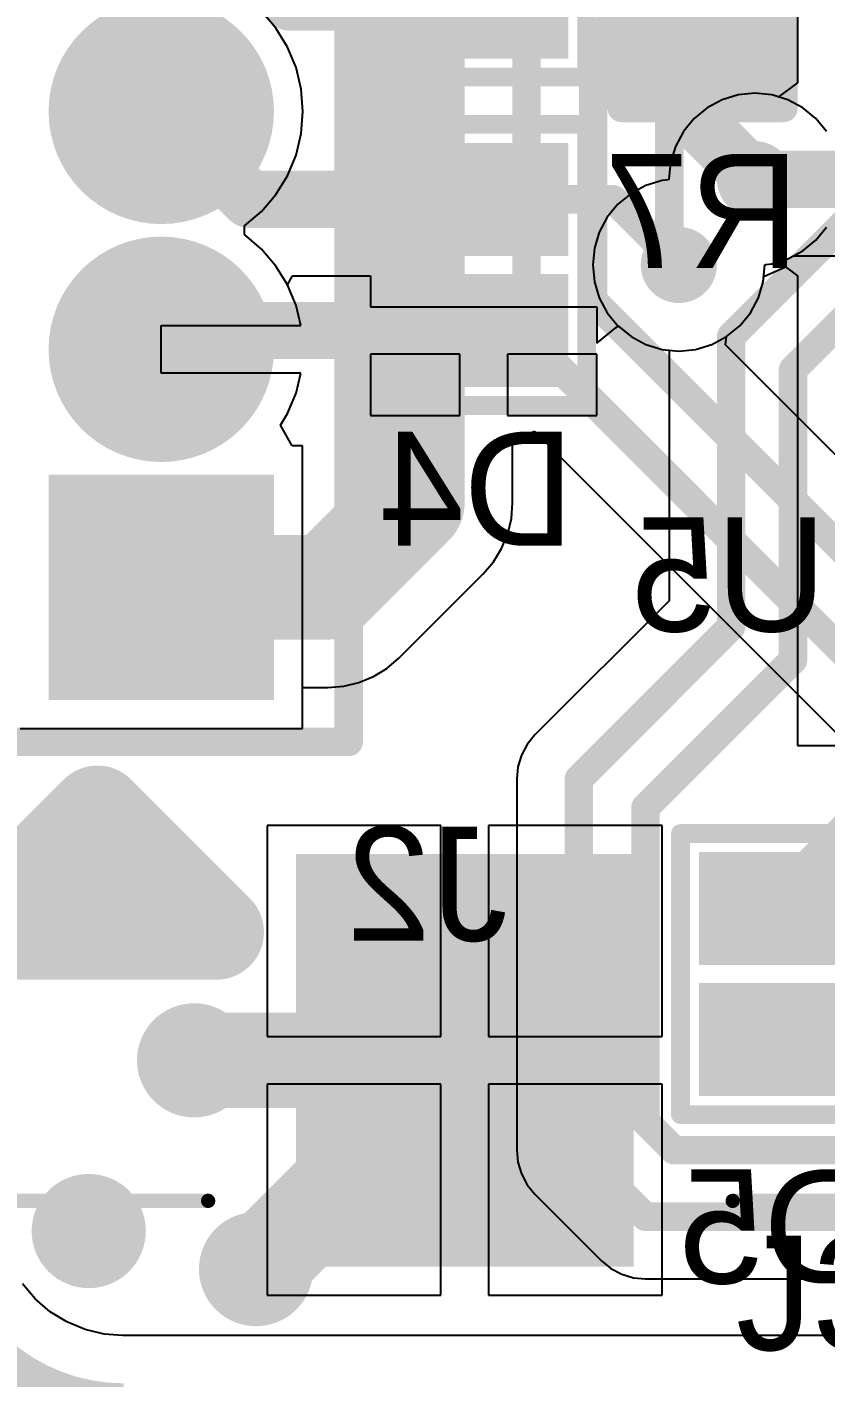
# Model space of a CAD drawing. Extents: x 122.9 to 153, y 141.4 to 165.6.
# Drawn here: x 129.51 to 133.77, y 147.7 to 154.91 of the extents above; entities that cross this region are included whole.
import ezdxf

# ---------------------------------------------------------------- set-up
doc = ezdxf.new("R2010")
doc.units = 0
doc.layers.get('0').update_dxf_attribs({"linetype": 'CONTINUOUS'})
for name, color, linetype in [('BOTTOMLAYER', 5, 'CONTINUOUS'), ('BOTTOMOVERLAY', 54, 'CONTINUOUS'), ('BOTTOMPASTE', 16, 'CONTINUOUS'), ('BOTTOMSOLDER', 6, 'CONTINUOUS'), ('KEEPOUTLAYER', 6, 'CONTINUOUS'), ('MECHANICAL1', 6, 'CONTINUOUS'), ('MECHANICAL2', 216, 'CONTINUOUS'), ('MIDLAYER1', 16, 'CONTINUOUS'), ('MIDLAYER2', 76, 'CONTINUOUS'), ('MULTILAYER', 9, 'CONTINUOUS'), ('TOPLAYER', 1, 'CONTINUOUS'), ('TOPOVERLAY', 2, 'CONTINUOUS'), ('TOPPASTE', 8, 'CONTINUOUS'), ('TOPSOLDER', 216, 'CONTINUOUS')]:
    doc.layers.add(name, color=color, linetype=linetype)

# ---------------------------------------------------------------- blocks, each defined once
blk = doc.blocks.new('SOD882_ESD_B_4')
at = {"layer": 'BOTTOMLAYER'}
for points in [[(-0.549999, -0.349999), (-0.15, -0.349999), (-0.549999, 0.349999), (-0.15, 0.349999)], [(0.15, -0.349999), (0.549999, -0.349999), (0.15, 0.349999), (0.549999, 0.349999)]]:
    blk.add_solid(points, dxfattribs=at)
at = {"layer": 'BOTTOMOVERLAY', "const_width": 0.1}
for points in [[(0.749999, 0.549996), (-0.750001, 0.549999)], [(-0.750001, -0.549999), (-0.750001, 0.549999)], [(0.749999, -0.549996), (0.749999, 0.549996)], [(-0.750001, -0.549999), (0.749999, -0.549996)]]:
    blk.add_lwpolyline(points, dxfattribs=at)
at = {"layer": 'BOTTOMOVERLAY', "const_width": 0.05}
for points in [[(-0.775, 0.549999, 1), (-0.725002, 0.549999, 1)], [(-0.775, 0.549999, 1), (-0.725002, 0.549999, 1)], [(0.725, 0.549996, 1), (0.774997, 0.549996, 1)], [(0.725, 0.549996, 1), (0.774997, 0.549996, 1)], [(-0.775, -0.549999, 1), (-0.725002, -0.549999, 1)], [(-0.775, -0.549999, 1), (-0.725002, -0.549999, 1)], [(0.725, -0.549996, 1), (0.774997, -0.549996, 1)], [(0.725, -0.549996, 1), (0.774997, -0.549996, 1)]]:
    blk.add_lwpolyline(points, format="xyb", close=True, dxfattribs=at)
at = {"layer": 'BOTTOMPASTE'}
for points in [[(-0.549999, -0.349999), (-0.15, -0.349999), (-0.549999, 0.349999), (-0.15, 0.349999)], [(0.15, -0.349999), (0.549999, -0.349999), (0.15, 0.349999), (0.549999, 0.349999)]]:
    blk.add_solid(points, dxfattribs=at)
at = {"layer": 'BOTTOMSOLDER'}
for points in [[(-0.651599, -0.451599), (-0.0484, -0.451599), (-0.651599, 0.451599), (-0.0484, 0.451599)], [(0.0484, -0.451599), (0.651599, -0.451599), (0.0484, 0.451599), (0.651599, 0.451599)]]:
    blk.add_solid(points, dxfattribs=at)
blk = doc.blocks.new('FPC_8P_1MM_6')
at = {"layer": 'TOPLAYER'}
blk.add_solid([(8.200001, -3.479998), (10.200002, -3.479998), (8.200001, -1.880001), (10.200002, -1.880001)], dxfattribs=at)
at = {"layer": 'TOPOVERLAY', "const_width": 0.0762}
for points in [[(9.95, -1.25), (9.95, -0.05)], [(9.95, -5.399999), (9.95, -4.05)]]:
    blk.add_lwpolyline(points, dxfattribs=at)
at = {"layer": 'TOPOVERLAY', "const_width": 0.0381}
for points in [[(9.93095, -1.25, 1), (9.96905, -1.25, 1)], [(9.93095, -4.05, 1), (9.96905, -4.05, 1)]]:
    blk.add_lwpolyline(points, format="xyb", close=True, dxfattribs=at)
at = {"layer": 'TOPPASTE'}
blk.add_solid([(8.200001, -3.479998), (10.200002, -3.479998), (8.200001, -1.880001), (10.200002, -1.880001)], dxfattribs=at)
at = {"layer": 'TOPSOLDER'}
blk.add_solid([(8.098401, -3.581598), (10.301602, -3.581598), (8.098401, -1.778401), (10.301602, -1.778401)], dxfattribs=at)
blk = doc.blocks.new('SOD882_ESD_B_35')
at = {"layer": 'BOTTOMLAYER'}
for points in [[(-0.549999, -0.349997), (-0.15, -0.349997), (-0.549999, 0.350002), (-0.15, 0.350002)], [(0.15, -0.349999), (0.549999, -0.349999), (0.15, 0.349999), (0.549999, 0.349999)]]:
    blk.add_solid(points, dxfattribs=at)
at = {"layer": 'BOTTOMOVERLAY', "const_width": 0.1}
for points in [[(-0.749999, -0.549994), (-0.749996, 0.550007)], [(0.749999, 0.549996), (-0.749996, 0.550007)], [(0.749999, -0.549994), (0.749999, 0.549996)], [(0.749999, -0.549994), (-0.749999, -0.549994)]]:
    blk.add_lwpolyline(points, dxfattribs=at)
at = {"layer": 'BOTTOMOVERLAY', "const_width": 0.05}
for points in [[(-0.774995, 0.550007, 1), (-0.724997, 0.550007, 1)], [(-0.774995, 0.550007, 1), (-0.724997, 0.550007, 1)], [(0.725, 0.549996, 1), (0.774997, 0.549996, 1)], [(0.725, 0.549996, 1), (0.774997, 0.549996, 1)], [(-0.774997, -0.549994, 1), (-0.725, -0.549994, 1)], [(-0.774997, -0.549994, 1), (-0.725, -0.549994, 1)], [(0.725, -0.549994, 1), (0.774997, -0.549994, 1)], [(0.725, -0.549994, 1), (0.774997, -0.549994, 1)]]:
    blk.add_lwpolyline(points, format="xyb", close=True, dxfattribs=at)
at = {"layer": 'BOTTOMPASTE'}
for points in [[(-0.549999, -0.349997), (-0.15, -0.349997), (-0.549999, 0.350002), (-0.15, 0.350002)], [(0.15, -0.349999), (0.549999, -0.349999), (0.15, 0.349999), (0.549999, 0.349999)]]:
    blk.add_solid(points, dxfattribs=at)
at = {"layer": 'BOTTOMSOLDER'}
for points in [[(-0.651599, -0.451597), (-0.0484, -0.451597), (-0.651599, 0.451602), (-0.0484, 0.451602)], [(0.0484, -0.451599), (0.651599, -0.451599), (0.0484, 0.451599), (0.651599, 0.451599)]]:
    blk.add_solid(points, dxfattribs=at)
blk = doc.blocks.new('SIP6P_1_27MM_B_48')
at = {"layer": 'BOTTOMLAYER', "const_width": 0.499999}
for points in [[(1.019998, 0, 1), (1.519997, 0, 1)], [(2.29, 0, 1), (2.789999, 0, 1)]]:
    blk.add_lwpolyline(points, format="xyb", close=True, dxfattribs=at)
at = {"layer": 'BOTTOMLAYER'}
blk.add_solid([(0.499999, -0.499999), (0.499999, 0.499999), (-0.499999, -0.499999), (-0.499999, 0.499999)], dxfattribs=at)
at = {"layer": 'BOTTOMOVERLAY'}
for points, const_width in [([(-1.840601, 0.975799), (-1.205601, 0.340799)], 0.508), ([(-1.840601, 0.975799), (-1.840601, -0.294201)], 0.508), ([(-0.825, 1.000001), (-0.825, -1.000001)], 0.1524), ([(-1.205601, 0.340799), (-1.840601, -0.294201)], 0.508), ([(-0.825, -1.000001), (7.175, -1.000001)], 0.1524)]:
    blk.add_lwpolyline(points, dxfattribs=dict(at, const_width=const_width))
for points, const_width in [([(-1.332601, 0.340799, 1), (-1.078601, 0.340799, 1)], 0.254), ([(-1.332601, 0.340799, 1), (-1.078601, 0.340799, 1)], 0.254), ([(-1.967601, -0.294201, 1), (-1.713601, -0.294201, 1)], 0.254), ([(-1.967601, -0.294201, 1), (-1.713601, -0.294201, 1)], 0.254), ([(-0.8631, -1.000001, 1), (-0.7869, -1.000001, 1)], 0.0762), ([(-0.8631, -1.000001, 1), (-0.7869, -1.000001, 1)], 0.0762)]:
    blk.add_lwpolyline(points, format="xyb", close=True, dxfattribs=dict(at, const_width=const_width))
at = {"layer": 'BOTTOMSOLDER', "const_width": 0.601599}
for points in [[(0.969198, 0, 1), (1.570797, 0, 1)], [(2.2392, 0, 1), (2.840799, 0, 1)]]:
    blk.add_lwpolyline(points, format="xyb", close=True, dxfattribs=at)
at = {"layer": 'BOTTOMSOLDER'}
blk.add_solid([(0.601599, -0.601599), (0.601599, 0.601599), (-0.601599, -0.601599), (-0.601599, 0.601599)], dxfattribs=at)
at = {"layer": 'MIDLAYER1', "const_width": 0.499999}
for points in [[(1.019998, 0, 1), (1.519997, 0, 1)], [(2.29, 0, 1), (2.789999, 0, 1)]]:
    blk.add_lwpolyline(points, format="xyb", close=True, dxfattribs=at)
at = {"layer": 'MIDLAYER1'}
blk.add_solid([(0.499999, -0.499999), (0.499999, 0.499999), (-0.499999, -0.499999), (-0.499999, 0.499999)], dxfattribs=at)
at = {"layer": 'MIDLAYER2', "const_width": 0.499999}
for points in [[(1.019998, 0, 1), (1.519997, 0, 1)], [(2.29, 0, 1), (2.789999, 0, 1)]]:
    blk.add_lwpolyline(points, format="xyb", close=True, dxfattribs=at)
at = {"layer": 'MIDLAYER2'}
blk.add_solid([(0.499999, -0.499999), (0.499999, 0.499999), (-0.499999, -0.499999), (-0.499999, 0.499999)], dxfattribs=at)
at = {"layer": 'MULTILAYER', "const_width": 0.499999}
for points in [[(1.019998, 0, 1), (1.519997, 0, 1)], [(2.29, 0, 1), (2.789999, 0, 1)]]:
    blk.add_lwpolyline(points, format="xyb", close=True, dxfattribs=at)
at = {"layer": 'MULTILAYER'}
blk.add_solid([(0.499999, -0.499999), (0.499999, 0.499999), (-0.499999, -0.499999), (-0.499999, 0.499999)], dxfattribs=at)
at = {"layer": 'TOPLAYER', "const_width": 0.499999}
for points in [[(1.019998, 0, 1), (1.519997, 0, 1)], [(2.29, 0, 1), (2.789999, 0, 1)]]:
    blk.add_lwpolyline(points, format="xyb", close=True, dxfattribs=at)
at = {"layer": 'TOPLAYER'}
blk.add_solid([(0.499999, -0.499999), (0.499999, 0.499999), (-0.499999, -0.499999), (-0.499999, 0.499999)], dxfattribs=at)
blk = doc.blocks.new('R0402_B_52')
at = {"layer": 'BOTTOMLAYER'}
for points in [[(-0.761997, -0.3048), (-0.253997, -0.3048), (-0.761997, 0.3048), (-0.253997, 0.3048)], [(0.253995, -0.3048), (0.761995, -0.3048), (0.253995, 0.3048), (0.761995, 0.3048)]]:
    blk.add_solid(points, dxfattribs=at)
at = {"layer": 'BOTTOMOVERLAY', "const_width": 0.1524}
for points in [[(-0.888997, -0.431792), (-0.888997, 0.431795)], [(0.888992, 0.431795), (-0.888997, 0.431795)], [(-0.076197, 0.2032), (0.152408, 0.431797)], [(0.888995, -0.431792), (0.888992, 0.431795)], [(0.127, 0), (-0.076197, 0.2032)], [(-0.076197, -0.2032), (0.127, 0)], [(0.152397, -0.4318), (-0.076197, -0.2032)], [(0.888995, -0.431792), (-0.888997, -0.431792)]]:
    blk.add_lwpolyline(points, dxfattribs=at)
at = {"layer": 'BOTTOMOVERLAY', "const_width": 0.0762}
for points in [[(-0.927097, 0.431795, 1), (-0.850897, 0.431795, 1)], [(-0.927097, 0.431795, 1), (-0.850897, 0.431795, 1)], [(0.114308, 0.431797, 1), (0.190508, 0.431797, 1)], [(0.850892, 0.431795, 1), (0.927092, 0.431795, 1)], [(0.850892, 0.431795, 1), (0.927092, 0.431795, 1)], [(-0.114297, 0.2032, 1), (-0.038097, 0.2032, 1)], [(-0.114297, 0.2032, 1), (-0.038097, 0.2032, 1)], [(0.0889, 0, 1), (0.1651, 0, 1)], [(0.0889, 0, 1), (0.1651, 0, 1)], [(-0.114297, -0.2032, 1), (-0.038097, -0.2032, 1)], [(-0.114297, -0.2032, 1), (-0.038097, -0.2032, 1)], [(-0.927097, -0.431792, 1), (-0.850897, -0.431792, 1)], [(-0.927097, -0.431792, 1), (-0.850897, -0.431792, 1)], [(0.114297, -0.4318, 1), (0.190497, -0.4318, 1)], [(0.850895, -0.431792, 1), (0.927095, -0.431792, 1)], [(0.850895, -0.431792, 1), (0.927095, -0.431792, 1)]]:
    blk.add_lwpolyline(points, format="xyb", close=True, dxfattribs=at)
at = {"layer": 'BOTTOMPASTE'}
for points in [[(-0.761997, -0.3048), (-0.253997, -0.3048), (-0.761997, 0.3048), (-0.253997, 0.3048)], [(0.253995, -0.3048), (0.761995, -0.3048), (0.253995, 0.3048), (0.761995, 0.3048)]]:
    blk.add_solid(points, dxfattribs=at)
at = {"layer": 'BOTTOMSOLDER'}
for points in [[(-0.863597, -0.4064), (-0.152397, -0.4064), (-0.863597, 0.4064), (-0.152397, 0.4064)], [(0.152395, -0.4064), (0.863595, -0.4064), (0.152395, 0.4064), (0.863595, 0.4064)]]:
    blk.add_solid(points, dxfattribs=at)
blk = doc.blocks.new('SOD882_ESD_B_53')
at = {"layer": 'BOTTOMLAYER'}
for points in [[(-0.549996, -0.349999), (-0.149997, -0.349999), (-0.549996, 0.349999), (-0.149997, 0.349999)], [(0.15, -0.349999), (0.549999, -0.349999), (0.15, 0.349999), (0.549999, 0.349999)]]:
    blk.add_solid(points, dxfattribs=at)
at = {"layer": 'BOTTOMOVERLAY', "const_width": 0.1}
for points in [[(-0.749999, -0.550001), (-0.749999, 0.549996)], [(0.750001, 0.549996), (-0.749999, 0.549996)], [(0.750001, -0.549996), (0.750001, 0.549996)], [(-0.749999, -0.550001), (0.750001, -0.549996)]]:
    blk.add_lwpolyline(points, dxfattribs=at)
at = {"layer": 'BOTTOMOVERLAY', "const_width": 0.05}
for points in [[(-0.774997, 0.549996, 1), (-0.725, 0.549996, 1)], [(-0.774997, 0.549996, 1), (-0.725, 0.549996, 1)], [(0.725002, 0.549996, 1), (0.775, 0.549996, 1)], [(0.725002, 0.549996, 1), (0.775, 0.549996, 1)], [(-0.774997, -0.550001, 1), (-0.725, -0.550001, 1)], [(-0.774997, -0.550001, 1), (-0.725, -0.550001, 1)], [(0.725002, -0.549996, 1), (0.775, -0.549996, 1)], [(0.725002, -0.549996, 1), (0.775, -0.549996, 1)]]:
    blk.add_lwpolyline(points, format="xyb", close=True, dxfattribs=at)
at = {"layer": 'BOTTOMPASTE'}
for points in [[(-0.549996, -0.349999), (-0.149997, -0.349999), (-0.549996, 0.349999), (-0.149997, 0.349999)], [(0.15, -0.349999), (0.549999, -0.349999), (0.15, 0.349999), (0.549999, 0.349999)]]:
    blk.add_solid(points, dxfattribs=at)
at = {"layer": 'BOTTOMSOLDER'}
for points in [[(-0.651596, -0.451599), (-0.048397, -0.451599), (-0.651596, 0.451599), (-0.048397, 0.451599)], [(0.0484, -0.451599), (0.651599, -0.451599), (0.0484, 0.451599), (0.651599, 0.451599)]]:
    blk.add_solid(points, dxfattribs=at)

msp = doc.modelspace()

# ---------------------------------------------------------------- linework, layer by layer
at = {"layer": 'BOTTOMLAYER'}
for p, q in [((130.899896, 153.528365), (130.927041, 153.576835)), ((130.927041, 153.576835), (131.343001, 153.576835)), ((131.343001, 153.576835), (131.343001, 153.412203)), ((130.945313, 153.418718), (130.899896, 153.528365)), ((130.970934, 153.312), (130.945313, 153.418718)), ((131.343001, 153.412203), (132.551051, 153.412203)), ((132.551051, 153.412203), (132.551051, 153.21802)), ((130.225747, 153.058), (130.225747, 153.312)), ((130.225747, 153.312), (130.970934, 153.312)), ((132.551051, 153.21802), (132.655142, 153.30345)), ((132.655142, 153.30345), (132.665808, 153.308492)), ((132.665808, 153.308492), (132.733164, 153.253214)), ((132.733164, 153.253214), (132.812592, 153.21076)), ((132.812592, 153.21076), (132.898774, 153.184616)), ((132.898774, 153.184616), (132.936003, 153.180951)), ((131.820001, 153.158203), (131.343001, 153.158203)), ((131.343001, 153.158203), (131.343001, 152.831203)), ((131.820001, 152.831203), (131.820001, 153.158203)), ((132.551, 153.158203), (132.074001, 153.158203)), ((132.074001, 153.158203), (132.074001, 152.831203)), ((132.551, 152.831203), (132.551, 153.158203)), ((132.936003, 153.180951), (132.936003, 151.842236)), ((130.970934, 153.058), (130.225747, 153.058)), ((130.945313, 152.951282), (130.970934, 153.058)), ((130.899896, 152.841632), (130.945313, 152.951282)), ((130.862012, 152.779809), (130.899896, 152.841632)), ((131.343001, 152.831203), (131.820001, 152.831203)), ((132.074001, 152.831203), (132.551, 152.831203)), ((130.924066, 152.669001), (130.862012, 152.779809)), ((130.98, 152.669001), (130.924066, 152.669001)), ((130.98, 151.161003), (130.98, 152.669001)), ((132.936003, 151.842236), (132.220383, 151.126619)), ((129.472004, 151.161003), (130.98, 151.161003)), ((132.220383, 151.126619), (132.179121, 151.07634)), ((132.179121, 151.07634), (132.148461, 151.018977)), ((132.129578, 150.956731), (132.123203, 150.892002)), ((132.148461, 151.018977), (132.129578, 150.956731)), ((132.123203, 150.892002), (132.123203, 148.910802)), ((132.123203, 148.910802), (132.129578, 148.846073)), ((132.129578, 148.846073), (132.148461, 148.783827)), ((132.148461, 148.783827), (132.179121, 148.726467)), ((132.179121, 148.726467), (132.179118, 148.726464)), ((132.179118, 148.726464), (132.179124, 148.726461)), ((132.179124, 148.726461), (132.220383, 148.676185)), ((132.220383, 148.676185), (132.575983, 148.320585)), ((132.575983, 148.320585), (132.626263, 148.279322)), ((132.626263, 148.279322), (132.683628, 148.24866)), ((132.683628, 148.24866), (132.745871, 148.22978)), ((132.745871, 148.22978), (132.810601, 148.223402)), ((132.810601, 148.223402), (132.810626, 148.223404)), ((132.810626, 148.223404), (134.817201, 148.223404)), ((129.552718, 148.116719), (129.484509, 148.196584)), ((129.632583, 148.04851), (129.552718, 148.116719)), ((129.722136, 147.993631), (129.632583, 148.04851)), ((129.819169, 147.953438), (129.722136, 147.993631)), ((129.921295, 147.928919), (129.819169, 147.953438)), ((130.019679, 147.921177), (129.921295, 147.928919)), ((130.026001, 147.9218), (130.019679, 147.921177)), ((146.780601, 147.9218), (130.026001, 147.9218))]:
    msp.add_line(p, q, dxfattribs=at)
for points, const_width in [([(130.226001, 155.725002), (130.9132, 155.037803)], 0.3048), ([(130.9132, 155.037803), (131.947001, 155.037803)], 0.3048), ([(133.115401, 154.371802), (133.115401, 154.854407)], 0.3048), ([(130.226001, 154.455002), (130.695802, 153.985201)], 0.3048), ([(133.115401, 154.371802), (133.394801, 154.092402)], 0.3048), ([(133.267801, 153.254202), (134.334601, 154.321002)], 0.1524), ([(133.598001, 153.076402), (134.690201, 154.168602)], 0.1524), ([(130.695802, 153.985201), (131.947003, 153.985201)], 0.3048), ([(131.947003, 153.985201), (132.638401, 153.985201)], 0.1524), ([(132.638401, 153.985201), (132.988401, 153.635202)], 0.1524), ([(130.226001, 153.185), (130.326204, 153.285203)], 0.3048), ([(130.326204, 153.285203), (131.947001, 153.285203)], 0.3048), ([(133.267801, 151.704802), (133.267801, 153.254202)], 0.1524), ([(133.598001, 151.527002), (133.598001, 153.076402)], 0.1524), ([(132.455001, 150.892002), (133.267801, 151.704802)], 0.1524), ([(132.810601, 150.739602), (133.598001, 151.527002)], 0.1524), ([(132.455001, 148.910802), (132.455001, 150.892002)], 0.1524), ([(132.810601, 149.063202), (132.810601, 150.739602)], 0.1524), ([(133.547201, 150.200601), (134.029801, 150.683201)], 0.3048), ([(133.547201, 149.500603), (133.603601, 149.444202)], 0.3048), ([(133.603601, 149.444202), (134.334601, 149.444202)], 0.3048), ([(132.810601, 149.063202), (132.963001, 148.910802)], 0.1524), ([(132.455001, 148.910802), (132.810601, 148.555202)], 0.1524), ([(132.963001, 148.910802), (134.639401, 148.910802)], 0.1524), ([(132.810601, 148.555202), (134.817201, 148.555202)], 0.1524)]:
    msp.add_lwpolyline(points, dxfattribs=dict(at, const_width=const_width))
for points, const_width in [([(130.837, 155.037803, 1), (130.9894, 155.037803, 1)], 0.1524), ([(130.837, 155.037803, 1), (130.9894, 155.037803, 1)], 0.1524), ([(131.870801, 155.037803, 1), (132.023201, 155.037803, 1)], 0.1524), ([(133.039201, 154.854407, 1), (133.191601, 154.854407, 1)], 0.1524), ([(130.149801, 154.455002, 1), (130.302201, 154.455002, 1)], 0.1524), ([(133.039201, 154.371802, 1), (133.191601, 154.371802, 1)], 0.1524), ([(133.039201, 154.371802, 1), (133.191601, 154.371802, 1)], 0.1524), ([(133.293201, 154.092402, 1), (133.496401, 154.092402, 1)], 0.2032), ([(133.318601, 154.092402, 1), (133.471001, 154.092402, 1)], 0.1524), ([(130.619602, 153.985201, 1), (130.772002, 153.985201, 1)], 0.1524), ([(130.619602, 153.985201, 1), (130.772002, 153.985201, 1)], 0.1524), ([(131.870803, 153.985201, 1), (132.023203, 153.985201, 1)], 0.1524), ([(131.908903, 153.985201, 1), (131.985103, 153.985201, 1)], 0.0762), ([(132.600301, 153.985201, 1), (132.676501, 153.985201, 1)], 0.0762), ([(132.600301, 153.985201, 1), (132.676501, 153.985201, 1)], 0.0762), ([(132.886801, 153.635202, 1), (133.090001, 153.635202, 1)], 0.2032), ([(132.950301, 153.635202, 1), (133.026501, 153.635202, 1)], 0.0762), ([(130.250004, 153.285203, 1), (130.402404, 153.285203, 1)], 0.1524), ([(130.250004, 153.285203, 1), (130.402404, 153.285203, 1)], 0.1524), ([(131.870801, 153.285203, 1), (132.023201, 153.285203, 1)], 0.1524), ([(130.149801, 153.185, 1), (130.302201, 153.185, 1)], 0.1524), ([(133.229701, 153.254202, 1), (133.305901, 153.254202, 1)], 0.0762), ([(133.229701, 153.254202, 1), (133.305901, 153.254202, 1)], 0.0762), ([(133.559901, 153.076402, 1), (133.636101, 153.076402, 1)], 0.0762), ([(133.559901, 153.076402, 1), (133.636101, 153.076402, 1)], 0.0762), ([(133.229701, 151.704802, 1), (133.305901, 151.704802, 1)], 0.0762), ([(133.229701, 151.704802, 1), (133.305901, 151.704802, 1)], 0.0762), ([(133.559901, 151.527002, 1), (133.636101, 151.527002, 1)], 0.0762), ([(133.559901, 151.527002, 1), (133.636101, 151.527002, 1)], 0.0762), ([(132.416901, 150.892002, 1), (132.493101, 150.892002, 1)], 0.0762), ([(132.416901, 150.892002, 1), (132.493101, 150.892002, 1)], 0.0762), ([(132.772501, 150.739602, 1), (132.848701, 150.739602, 1)], 0.0762), ([(132.772501, 150.739602, 1), (132.848701, 150.739602, 1)], 0.0762), ([(129.737201, 150.485602, 1), (130.042001, 150.485602, 1)], 0.3048), ([(133.471001, 150.200601, 1), (133.623401, 150.200601, 1)], 0.1524), ([(130.248602, 149.390001, 1), (130.553402, 149.390001, 1)], 0.3048), ([(133.471001, 149.500603, 1), (133.623401, 149.500603, 1)], 0.1524), ([(133.527401, 149.444202, 1), (133.679801, 149.444202, 1)], 0.1524), ([(133.527401, 149.444202, 1), (133.679801, 149.444202, 1)], 0.1524), ([(132.772501, 149.063202, 1), (132.848701, 149.063202, 1)], 0.0762), ([(132.772501, 149.063202, 1), (132.848701, 149.063202, 1)], 0.0762), ([(132.416901, 148.910802, 1), (132.493101, 148.910802, 1)], 0.0762), ([(132.416901, 148.910802, 1), (132.493101, 148.910802, 1)], 0.0762), ([(132.924901, 148.910802, 1), (133.001101, 148.910802, 1)], 0.0762), ([(132.924901, 148.910802, 1), (133.001101, 148.910802, 1)], 0.0762), ([(129.686401, 148.479002, 1), (129.991201, 148.479002, 1)], 0.3048), ([(130.579401, 148.275802, 1), (130.884201, 148.275802, 1)], 0.3048), ([(132.772501, 148.555202, 1), (132.848701, 148.555202, 1)], 0.0762), ([(132.772501, 148.555202, 1), (132.848701, 148.555202, 1)], 0.0762)]:
    msp.add_lwpolyline(points, format="xyb", close=True, dxfattribs=dict(at, const_width=const_width))
at = {"layer": 'KEEPOUTLAYER', "const_width": 0.1524}
msp.add_lwpolyline([(130.026001, 147.590002, -0.414214), (129.026001, 148.590003)], format="xyb", dxfattribs=at)
at = {"layer": 'MECHANICAL1', "const_width": 0.1524}
msp.add_lwpolyline([(130.026001, 147.590002, -0.414214), (129.026001, 148.590003)], format="xyb", dxfattribs=at)
at = {"layer": 'MECHANICAL2', "const_width": 2.999999}
msp.add_lwpolyline([(130.026001, 146.090002, -0.414214), (127.526001, 148.590003)], format="xyb", dxfattribs=at)
at = {"layer": 'MIDLAYER1'}
for p, q in [((130.837884, 154.899563), (130.760808, 154.989809)), ((130.899896, 154.79837), (130.837884, 154.899563)), ((130.945313, 154.68872), (130.899896, 154.79837)), ((130.97302, 154.573318), (130.945313, 154.68872)), ((130.982331, 154.455002), (130.97302, 154.573318)), ((133.218992, 154.516844), (133.139564, 154.47439)), ((133.305174, 154.542988), (133.218992, 154.516844)), ((133.394801, 154.551814), (133.305174, 154.542988)), ((133.484427, 154.542988), (133.394801, 154.551814)), ((133.570609, 154.516844), (133.484427, 154.542988)), ((133.650037, 154.47439), (133.570609, 154.516844)), ((130.97302, 154.336686), (130.982331, 154.455002)), ((133.069947, 154.417255), (133.012812, 154.347639)), ((133.139564, 154.47439), (133.069947, 154.417255)), ((133.719654, 154.417255), (133.650037, 154.47439)), ((133.776789, 154.347639), (133.719654, 154.417255)), ((130.945313, 154.221284), (130.97302, 154.336686)), ((133.012812, 154.347639), (132.970359, 154.268211)), ((132.970359, 154.268211), (132.944215, 154.182028)), ((130.899896, 154.111635), (130.945313, 154.221284)), ((132.944215, 154.182028), (132.935388, 154.092405)), ((130.837884, 154.010441), (130.899896, 154.111635)), ((132.812592, 154.059644), (132.733164, 154.01719)), ((132.898774, 154.085788), (132.812592, 154.059644)), ((132.932701, 154.089128), (132.898774, 154.085788)), ((132.935388, 154.092405), (132.932701, 154.089128)), ((130.760808, 153.920195), (130.837884, 154.010441)), ((132.733164, 154.01719), (132.663547, 153.960055)), ((130.670562, 153.843119), (130.760808, 153.920195)), ((132.663547, 153.960055), (132.606412, 153.890439)), ((130.670562, 153.796883), (130.670562, 153.843119)), ((132.606412, 153.890439), (132.563959, 153.811011)), ((133.719654, 153.767549), (133.776789, 153.837165)), ((130.760808, 153.719807), (130.670562, 153.796883)), ((132.563959, 153.811011), (132.537815, 153.724828)), ((133.650037, 153.710414), (133.719654, 153.767549)), ((130.837884, 153.629561), (130.760808, 153.719807)), ((132.537815, 153.724828), (132.528988, 153.635202)), ((133.570609, 153.66796), (133.650037, 153.710414)), ((130.899896, 153.528367), (130.837884, 153.629561)), ((132.528988, 153.635202), (132.537815, 153.545576)), ((133.438986, 153.545576), (133.447813, 153.635199)), ((133.447813, 153.635199), (133.4505, 153.638476)), ((133.4505, 153.638476), (133.484427, 153.641816)), ((133.484427, 153.641816), (133.570609, 153.66796)), ((132.537815, 153.545576), (132.563959, 153.459393)), ((133.412842, 153.459393), (133.438986, 153.545576)), ((130.945313, 153.418718), (130.899896, 153.528367)), ((130.970934, 153.312), (130.945313, 153.418718)), ((132.563959, 153.459393), (132.606412, 153.379965)), ((133.370389, 153.379965), (133.412842, 153.459393)), ((132.606412, 153.379965), (132.663547, 153.310349)), ((133.313254, 153.310349), (133.370389, 153.379965)), ((130.225747, 153.058), (130.225747, 153.312)), ((130.225747, 153.312), (130.970934, 153.312)), ((132.663547, 153.310349), (132.733164, 153.253214)), ((133.243638, 153.253214), (133.313254, 153.310349)), ((132.733164, 153.253214), (132.812592, 153.21076)), ((132.812592, 153.21076), (132.898774, 153.184616)), ((132.898774, 153.184616), (132.988401, 153.17579)), ((132.988401, 153.17579), (133.078027, 153.184616)), ((133.078027, 153.184616), (133.164209, 153.21076)), ((133.164209, 153.21076), (133.243638, 153.253214)), ((130.970934, 153.058), (130.225747, 153.058)), ((130.945313, 152.951282), (130.970934, 153.058)), ((130.899896, 152.841632), (130.945313, 152.951282)), ((130.862012, 152.779809), (130.899896, 152.841632)), ((130.924066, 152.669001), (130.862012, 152.779809)), ((130.98, 152.669001), (130.924066, 152.669001)), ((130.98, 151.161003), (130.98, 152.669001)), ((129.472004, 151.161003), (130.98, 151.161003)), ((129.552718, 148.116719), (129.484509, 148.196584)), ((129.632583, 148.04851), (129.552718, 148.116719)), ((129.722136, 147.993631), (129.632583, 148.04851)), ((129.819169, 147.953438), (129.722136, 147.993631)), ((129.921295, 147.928919), (129.819169, 147.953438)), ((130.019679, 147.921177), (129.921295, 147.928919)), ((130.026001, 147.9218), (130.019679, 147.921177)), ((146.780601, 147.9218), (130.026001, 147.9218))]:
    msp.add_line(p, q, dxfattribs=at)
for points, const_width in [([(133.293201, 154.092402, 1), (133.496401, 154.092402, 1)], 0.2032), ([(132.886801, 153.635202, 1), (133.090001, 153.635202, 1)], 0.2032), ([(129.737201, 150.485602, 1), (130.042001, 150.485602, 1)], 0.3048), ([(130.248602, 149.390001, 1), (130.553402, 149.390001, 1)], 0.3048), ([(129.686401, 148.479002, 1), (129.991201, 148.479002, 1)], 0.3048), ([(130.579401, 148.275802, 1), (130.884201, 148.275802, 1)], 0.3048)]:
    msp.add_lwpolyline(points, format="xyb", close=True, dxfattribs=dict(at, const_width=const_width))
at = {"layer": 'MIDLAYER2'}
for p, q in [((133.438986, 153.545576), (133.447813, 153.635199)), ((133.447813, 153.635199), (133.4505, 153.638476)), ((133.4505, 153.638476), (133.484427, 153.641816)), ((133.484427, 153.641816), (133.570609, 153.66796)), ((133.570609, 153.66796), (133.600685, 153.684036)), ((133.600685, 153.684036), (134.001942, 153.684036)), ((133.412842, 153.459393), (133.438986, 153.545576)), ((133.370389, 153.379965), (133.412842, 153.459393)), ((133.313254, 153.310349), (133.370389, 153.379965)), ((133.24364, 153.253214), (133.313254, 153.310349)), ((133.237102, 153.209155), (133.24364, 153.253214)), ((134.790658, 151.6556), (133.237102, 153.209155)), ((132.101049, 152.698663), (132.218382, 152.747266)), ((132.101049, 152.365202), (132.101049, 152.698663)), ((132.218382, 152.747266), (134.16074, 150.80491)), ((132.094463, 152.281501), (132.101049, 152.365202)), ((132.074864, 152.199863), (132.094463, 152.281501)), ((132.042733, 152.122294), (132.074864, 152.199863)), ((131.998865, 152.050709), (132.042733, 152.122294)), ((131.944336, 151.986866), (131.998865, 152.050709)), ((131.494136, 151.536667), (131.944336, 151.986866)), ((131.430296, 151.482138), (131.494136, 151.536667)), ((131.358709, 151.43827), (131.403095, 151.46547)), ((131.403095, 151.46547), (131.430296, 151.482138)), ((131.115801, 151.379954), (131.199501, 151.38654)), ((131.199501, 151.38654), (131.28114, 151.406139)), ((131.28114, 151.406139), (131.319925, 151.422207)), ((131.319925, 151.422207), (131.358709, 151.43827)), ((130.98, 151.161003), (130.98, 151.379954)), ((130.98, 151.379954), (131.115801, 151.379954)), ((129.472004, 151.161003), (130.98, 151.161003)), ((129.552718, 148.116719), (129.484509, 148.196584)), ((129.632583, 148.04851), (129.552718, 148.116719)), ((129.722136, 147.993631), (129.632583, 148.04851)), ((129.819169, 147.953438), (129.722136, 147.993631)), ((129.921295, 147.928919), (129.819169, 147.953438)), ((130.019679, 147.921177), (129.921295, 147.928919)), ((130.026001, 147.9218), (130.019679, 147.921177)), ((146.780601, 147.9218), (130.026001, 147.9218))]:
    msp.add_line(p, q, dxfattribs=at)
for points, const_width in [([(131.566001, 152.365202), (131.566001, 159.020002)], 0.5588), ([(132.531201, 154.829002), (133.648801, 155.946602)], 0.1524), ([(132.937601, 154.702002), (133.979001, 155.743402)], 0.1524), ([(132.175601, 153.259282), (132.175601, 154.981402)], 0.1524), ([(132.531201, 153.445825), (132.531201, 154.829002)], 0.1524), ([(132.937601, 153.686002), (132.937601, 154.702002)], 0.1524), ([(133.394801, 154.092402), (134.487001, 154.092402)], 0.3048), ([(132.937601, 153.686002), (132.988401, 153.635202)], 0.1524), ([(132.531201, 153.445825), (134.653223, 151.323802)], 0.1524), ([(132.175601, 153.259282), (134.619081, 150.815802)], 0.1524), ([(131.115801, 151.915002), (131.566001, 152.365202)], 0.5588), ([(130.226001, 151.915002), (131.115801, 151.915002)], 0.5588)]:
    msp.add_lwpolyline(points, dxfattribs=dict(at, const_width=const_width))
for points, const_width in [([(132.493101, 154.829002, 1), (132.569301, 154.829002, 1)], 0.0762), ([(132.493101, 154.829002, 1), (132.569301, 154.829002, 1)], 0.0762), ([(132.899501, 154.702002, 1), (132.975701, 154.702002, 1)], 0.0762), ([(132.899501, 154.702002, 1), (132.975701, 154.702002, 1)], 0.0762), ([(133.293201, 154.092402, 1), (133.496401, 154.092402, 1)], 0.2032), ([(133.318601, 154.092402, 1), (133.471001, 154.092402, 1)], 0.1524), ([(132.886801, 153.635202, 1), (133.090001, 153.635202, 1)], 0.2032), ([(132.899501, 153.686002, 1), (132.975701, 153.686002, 1)], 0.0762), ([(132.899501, 153.686002, 1), (132.975701, 153.686002, 1)], 0.0762), ([(132.950301, 153.635202, 1), (133.026501, 153.635202, 1)], 0.0762), ([(132.493101, 153.445825, 1), (132.569301, 153.445825, 1)], 0.0762), ([(132.493101, 153.445825, 1), (132.569301, 153.445825, 1)], 0.0762), ([(132.137501, 153.259282, 1), (132.213701, 153.259282, 1)], 0.0762), ([(132.137501, 153.259282, 1), (132.213701, 153.259282, 1)], 0.0762), ([(131.426301, 152.365202, 1), (131.705701, 152.365202, 1)], 0.2794), ([(131.426301, 152.365202, 1), (131.705701, 152.365202, 1)], 0.2794), ([(130.086301, 151.915002, 1), (130.365701, 151.915002, 1)], 0.2794), ([(130.976101, 151.915002, 1), (131.255501, 151.915002, 1)], 0.2794), ([(130.976101, 151.915002, 1), (131.255501, 151.915002, 1)], 0.2794), ([(129.737201, 150.485602, 1), (130.042001, 150.485602, 1)], 0.3048), ([(130.248602, 149.390001, 1), (130.553402, 149.390001, 1)], 0.3048), ([(129.686401, 148.479002, 1), (129.991201, 148.479002, 1)], 0.3048), ([(130.579401, 148.275802, 1), (130.884201, 148.275802, 1)], 0.3048)]:
    msp.add_lwpolyline(points, format="xyb", close=True, dxfattribs=dict(at, const_width=const_width))
at = {"layer": 'MULTILAYER'}
for points, const_width in [([(133.293201, 154.092402, 1), (133.496401, 154.092402, 1)], 0.2032), ([(132.886801, 153.635202, 1), (133.090001, 153.635202, 1)], 0.2032), ([(129.737201, 150.485602, 1), (130.042001, 150.485602, 1)], 0.3048), ([(130.248602, 149.390001, 1), (130.553402, 149.390001, 1)], 0.3048), ([(129.686401, 148.479002, 1), (129.991201, 148.479002, 1)], 0.3048), ([(130.579401, 148.275802, 1), (130.884201, 148.275802, 1)], 0.3048)]:
    msp.add_lwpolyline(points, format="xyb", close=True, dxfattribs=dict(at, const_width=const_width))
at = {"layer": 'TOPLAYER'}
for p, q in [((133.622001, 155.071006), (133.622001, 154.607854)), ((130.837884, 154.899563), (130.760808, 154.989809)), ((130.899896, 154.79837), (130.837884, 154.899563)), ((130.945313, 154.68872), (130.899896, 154.79837)), ((130.97302, 154.573318), (130.945313, 154.68872)), ((130.982331, 154.455002), (130.97302, 154.573318)), ((133.622001, 154.607854), (133.519992, 154.532198)), ((133.218992, 154.516844), (133.139564, 154.47439)), ((133.305174, 154.542988), (133.218992, 154.516844)), ((133.394801, 154.551814), (133.305174, 154.542988)), ((133.484427, 154.542988), (133.394801, 154.551814)), ((133.519992, 154.532198), (133.484427, 154.542988)), ((130.97302, 154.336686), (130.982331, 154.455002)), ((133.069947, 154.417255), (133.012812, 154.347639)), ((133.139564, 154.47439), (133.069947, 154.417255)), ((130.945313, 154.221284), (130.97302, 154.336686)), ((133.012812, 154.347639), (132.970359, 154.268211)), ((132.970359, 154.268211), (132.944215, 154.182028)), ((130.899896, 154.111635), (130.945313, 154.221284)), ((132.944215, 154.182028), (132.935388, 154.092405)), ((130.837884, 154.010441), (130.899896, 154.111635)), ((132.812592, 154.059644), (132.733164, 154.01719)), ((132.898774, 154.085788), (132.812592, 154.059644)), ((132.932701, 154.089128), (132.898774, 154.085788)), ((132.935388, 154.092405), (132.932701, 154.089128)), ((130.760808, 153.920195), (130.837884, 154.010441)), ((132.733164, 154.01719), (132.663547, 153.960055)), ((130.670562, 153.843119), (130.760808, 153.920195)), ((132.663547, 153.960055), (132.606412, 153.890439)), ((130.670562, 153.796883), (130.670562, 153.843119)), ((132.606412, 153.890439), (132.563959, 153.811011)), ((130.760808, 153.719807), (130.670562, 153.796883)), ((132.563959, 153.811011), (132.537815, 153.724828)), ((130.837884, 153.629561), (130.760808, 153.719807)), ((132.537815, 153.724828), (132.528988, 153.635202)), ((130.899896, 153.528367), (130.837884, 153.629561)), ((132.528988, 153.635202), (132.537815, 153.545576)), ((133.441697, 153.573096), (133.557802, 153.624562)), ((133.557802, 153.624562), (133.622001, 153.57695)), ((132.537815, 153.545576), (132.563959, 153.459393)), ((133.412842, 153.459393), (133.438986, 153.545576)), ((133.438986, 153.545576), (133.441697, 153.573096)), ((133.622001, 153.57695), (133.622001, 153.071004)), ((130.945313, 153.418718), (130.899896, 153.528367)), ((130.970934, 153.312), (130.945313, 153.418718)), ((132.563959, 153.459393), (132.606412, 153.379965)), ((133.370389, 153.379965), (133.412842, 153.459393)), ((132.606412, 153.379965), (132.663547, 153.310349)), ((133.313254, 153.310349), (133.370389, 153.379965)), ((130.225747, 153.058), (130.225747, 153.312)), ((130.225747, 153.312), (130.970934, 153.312)), ((132.663547, 153.310349), (132.733164, 153.253214)), ((133.243638, 153.253214), (133.313254, 153.310349)), ((132.733164, 153.253214), (132.812592, 153.21076)), ((132.812592, 153.21076), (132.898774, 153.184616)), ((132.898774, 153.184616), (132.988401, 153.17579)), ((132.988401, 153.17579), (133.078027, 153.184616)), ((133.078027, 153.184616), (133.164209, 153.21076)), ((133.164209, 153.21076), (133.243638, 153.253214)), ((130.970934, 153.058), (130.225747, 153.058)), ((130.945313, 152.951282), (130.970934, 153.058)), ((133.622001, 153.071004), (133.622001, 152.071004)), ((130.899896, 152.841632), (130.945313, 152.951282)), ((130.862012, 152.779809), (130.899896, 152.841632)), ((130.924066, 152.669001), (130.862012, 152.779809)), ((130.98, 152.669001), (130.924066, 152.669001)), ((130.98, 151.161003), (130.98, 152.669001)), ((133.622001, 152.071004), (133.622001, 151.071003)), ((129.472004, 151.161003), (130.98, 151.161003)), ((133.622001, 151.071003), (134.112124, 151.071003)), ((131.719, 150.644001), (130.792002, 150.644001)), ((130.792002, 150.644001), (130.792002, 149.517001)), ((131.719, 149.517001), (131.719, 150.644001)), ((132.899998, 150.644001), (131.973, 150.644001)), ((131.973, 150.644001), (131.973, 149.517001)), ((132.899998, 149.517001), (132.899998, 150.644001)), ((130.792002, 149.517001), (131.719, 149.517001)), ((131.973, 149.517001), (132.899998, 149.517001)), ((131.719, 149.263001), (130.792002, 149.263001)), ((130.792002, 149.263001), (130.792002, 148.136)), ((131.719, 148.136), (131.719, 149.263001)), ((132.899998, 149.263001), (131.973, 149.263001)), ((131.973, 149.263001), (131.973, 148.136)), ((132.899998, 148.136), (132.899998, 149.263001)), ((129.552718, 148.116719), (129.484509, 148.196584)), ((129.632583, 148.04851), (129.552718, 148.116719)), ((130.792002, 148.136), (131.719, 148.136)), ((131.973, 148.136), (132.899998, 148.136)), ((129.722136, 147.993631), (129.632583, 148.04851)), ((129.819169, 147.953438), (129.722136, 147.993631)), ((129.921295, 147.928919), (129.819169, 147.953438)), ((130.019679, 147.921177), (129.921295, 147.928919)), ((130.026001, 147.9218), (130.019679, 147.921177)), ((146.780601, 147.9218), (130.026001, 147.9218))]:
    msp.add_line(p, q, dxfattribs=at)
for points, const_width in [([(133.293201, 154.092402, 1), (133.496401, 154.092402, 1)], 0.2032), ([(132.886801, 153.635202, 1), (133.090001, 153.635202, 1)], 0.2032), ([(129.737201, 150.485602, 1), (130.042001, 150.485602, 1)], 0.3048), ([(132.179601, 149.799802, 1), (132.332001, 149.799802, 1)], 0.1524), ([(130.248602, 149.390001, 1), (130.553402, 149.390001, 1)], 0.3048), ([(130.274002, 149.390001, 1), (130.528002, 149.390001, 1)], 0.254), ([(131.719, 149.390001, 1), (131.973, 149.390001, 1)], 0.254), ([(131.719, 149.390001, 1), (131.973, 149.390001, 1)], 0.254), ([(131.7698, 149.390001, 1), (131.9222, 149.390001, 1)], 0.1524), ([(129.686401, 148.479002, 1), (129.991201, 148.479002, 1)], 0.3048), ([(130.579401, 148.275802, 1), (130.884201, 148.275802, 1)], 0.3048), ([(130.604801, 148.275802, 1), (130.858801, 148.275802, 1)], 0.254)]:
    msp.add_lwpolyline(points, format="xyb", close=True, dxfattribs=dict(at, const_width=const_width))
for points, const_width in [([(131.846, 149.390001), (132.255801, 149.799802)], 0.3048), ([(130.401002, 149.390001), (131.846, 149.390001)], 0.508), ([(130.731801, 148.275802), (131.846, 149.390001)], 0.508)]:
    msp.add_lwpolyline(points, dxfattribs=dict(at, const_width=const_width))

# ---------------------------------------------------------------- block references
for name, p, rotation in [('FPC_8P_1MM_6', (134.526, 158.590003), 270), ('SIP6P_1_27MM_B_48', (130.226001, 151.915002), 90), ('R0402_B_52', (133.115401, 155.362402), 270), ('SOD882_ESD_B_53', (131.947001, 155.387802), 270), ('SOD882_ESD_B_35', (131.947001, 153.635202), 270), ('SOD882_ESD_B_4', (133.547201, 149.850602), 270)]:
    msp.add_blockref(name, p, dxfattribs=dict(rotation=rotation))

# ---------------------------------------------------------------- texts
at = {"layer": 'BOTTOMOVERLAY', "text_generation_flag": 2}
for s, p in [('R7', (133.632108, 153.618509)), ('D4', (132.429601, 152.136602)), ('U5', (133.775801, 151.679402)), ('J2', (132.074001, 150.028402)), ('D5', (134.029801, 148.199602))]:
    msp.add_text(s, height=0.6096, rotation=360, dxfattribs=at).set_placement(p)
at = {"layer": 'TOPOVERLAY'}
msp.add_text('J3', height=0.6096, rotation=360, dxfattribs=at).set_placement((133.293201, 147.844002))

doc.saveas('drawing.dxf')
